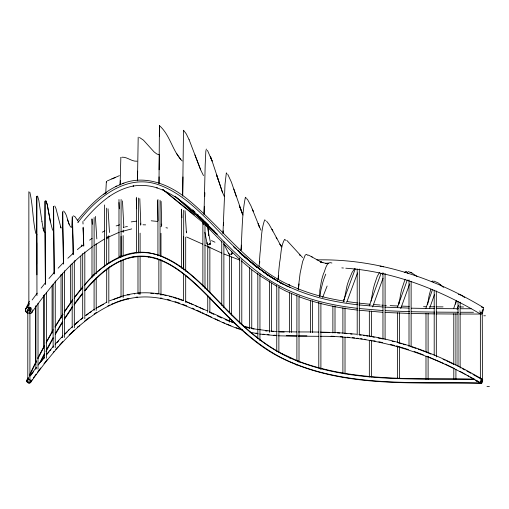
<?xml version="1.0" encoding="UTF-8"?>
<svg xmlns="http://www.w3.org/2000/svg" width="509" height="509" viewBox="0 0 509 509"><rect width="100%" height="100%" fill="white"/><g stroke="black" fill="none" stroke-linecap="round" stroke-linejoin="round"><path stroke-width="0.76" d="M36.642 263.98L36.661 243.48M36.661 263.732L36.718 242.666M36.68 234.172L36.788 196.258L36.96 295.608M44.817 231.78L45.034 201.138L45.377 284.646M159.005 183.539L159.419 125.653C170.184 135.031 172.252 150.836 182.184 160.965M53.33 231.379L53.636 206.304L54.177 274.02M159.018 183.119L159.062 176.858M182.661 196.022L183.488 130.819A56.932 0.541 -90 0 1 183.628 130.737M137.481 180.873L138.194 137.163M159.126 169.79L159.393 154.921L156.708 153.915L154.049 151.86L143.474 140.172L139.479 137.468M62.289 229.527L62.671 211.801A30.635 0.369 -90 0 1 62.817 212.756L63.415 263.013M36.763 235.005L36.788 233.968L36.922 274.854M182.686 195.774L182.973 176.928M137.513 180.409L137.684 171.151M120.105 184.691L120.849 157.625A31.558 0.554 -90 0 1 120.989 157.695M204.007 214.715L205.178 165.069L205.846 151.148L206.368 149.042M71.775 227.205L72.246 216.707A18.101 0.445 -90 0 1 72.424 217.375L72.965 235.756A89.209 2.189 90 0 1 73.111 245.071L73.22 254.71M222.948 233.51L225.01 184.347L226.346 172.85L226.899 173.792M204.084 213.704L204.332 206.266M105.719 193.382L106.362 181.567A18.839 0.573 -90 0 1 106.591 182.095M120.156 185.002L120.34 180.428M204.707 196.671L204.885 192.726M44.989 232.505L45.015 231.983L45.333 272.589A216.688 0.738 90 0 1 45.371 282.972M240.948 250.543C242.239 232.893 241.813 214.893 245.344 197.524L245.707 197.269L246.432 198.987M62.492 230.698L62.671 228.566L63.224 248.176A116.02 1.387 90 0 1 63.345 257.471L63.415 264.139M223.057 233.084L223.177 230.762M53.566 230.94L53.636 230.163L54.081 260.735A164.146 1.069 -90 0 1 54.164 273.352M223.476 225.5L223.655 222.598M241.139 249.925L241.52 245.115M278.054 279.536L278.627 272.493A104.052 16.313 90 0 1 279.695 262.135C281.14 254.621 280.707 246.038 284.639 239.345L285.988 240.42M398.776 304.299L398.98 301.602M298.172 289.15L300.125 273.244L302.613 261.607L305.209 255.079L306.628 254.341L307.945 255.435M481.692 382.03L481.425 382.984C417.106 381.534 349.219 387.756 288.8 361.237L288.336 361.034C256.383 346.775 232.021 320.937 208.245 296.092C193.229 281.095 177.208 265.622 156.753 258.496L157.217 258.655C149.43 256.091 141.095 255.493 133.008 256.784L133.625 256.67C124.756 258.33 116.497 262.262 109.085 267.333L109.575 266.983C100.158 273.613 91.964 281.814 84.596 290.626M344.199 299.935L346.966 285.994A81.936 59.833 -90 0 1 348.748 280.376L352.152 272.277L354.792 268.587M320.027 295.914L320.899 290.022L322.833 282.33A74.123 54.724 90 0 1 324.577 277.138L325.766 274.135M71.992 227.669L72.202 226.639A30.661 0.751 -90 0 1 72.367 227.44L72.889 239.51A74.619 1.832 90 0 1 73.041 245.911L73.194 254.188M278.175 279.695L278.658 275.808M481.19 380.102L481.425 382.984M298.28 289.653L299.133 283.888M427.605 304.751L428.489 298.929A49.017 11.866 -90 0 1 429.348 294.647L430.862 289.137M399.164 303.199L400.488 294.953A63.727 18.871 -90 0 1 401.709 289.341L405.094 279.231M371.036 301.143L373.046 290.098A71.387 28.886 -90 0 1 374.586 284.156L377.214 276.482L379.485 272.474M105.967 193.166L106.101 192.383M456.35 300.469L456.045 301.824A27.181 5.669 -90 0 0 455.606 304.172M453.64 308.594L456.458 300.374M457.063 309.472L458.456 305.4M425.861 308.352L432.535 289.456M429.52 308.556L434.4 294.743M397.37 307.563L407.302 279.975M400.755 308.569L409.611 283.965M369.267 305.833L381.012 273.422M382.418 274.726L382.953 273.257M372.613 306.972L383.022 278.245M343.359 301.233L355.282 268.841M346.674 302.454L357.541 272.939M322.617 297.491L327.128 286.013M26.939 380.306L28.281 377.493M29.624 374.688L36.438 360.741M27.671 379.657L28.339 378.251M29.681 375.438L36.489 361.473M25.666 308.988L29.401 301.245M37.819 357.973L44.468 345.535M37.876 358.705L44.633 345.726M39.155 363.948L44.391 353.672M40.593 361.918L44.512 354.328M46.173 350.287L53.108 337.601M46.344 342.08L53.14 329.73M46.007 351.573L53.127 338.485M55.379 334.349L62.709 322M46.065 343.009L52.777 331.028M55.08 326.492L62.817 314.047M55.118 327.134L63.021 314.269M55.704 332.969L62.664 321.37M64.268 318.857L72.615 306.31M64.541 311.387L72.641 299.75M64.388 319.366L72.685 306.914M30.343 307.932L28.86 310.503L28.86 191.702M64.249 312.386L72.552 300.348M404.731 272.48L405.552 271.494L406.322 271.348L408.084 273.486M30.973 307.519L28.86 310.503L30.763 307.964M74.047 305.012L82.483 293.846M27.098 380.032L28.453 378.142M29.802 376.253L36.203 367.517M27.441 380.159L28.345 378.9M31.055 375.12L33.759 371.335M30.725 381.642L32.073 379.765M33.416 377.882L36.114 374.121M30.616 382.399C43.01 364.832 56.429 347.876 71.807 332.816L71.266 333.319L79.748 325.531L79.2 326.034C92.053 315.046 106.451 305.336 122.745 300.335L122.077 300.514L128.904 298.713L128.255 298.885C169.809 289.118 205.401 318.507 242.876 330.296M28.377 313.582A3.538 3.035 35 0 1 25.959 308.473L29.471 303.631M32.131 299.954L37.221 293.146M31.793 312.475C44.76 294.1 58.802 276.368 75.135 260.85L74.231 261.69L82.229 254.564L92.555 246.636M74.149 304.147L82.515 293.152M431.46 281.572L432.593 280.987L433.617 282.546M74.136 298.191L82.802 287.261M38.06 365.048L44.315 357.229M35.624 368.866L36.553 367.632M37.488 372.264L40.726 367.962M41.114 288.139L45.517 282.622M77.782 222.713C95.991 198.376 126.009 173.308 158.324 184.665C179.085 191.893 195.386 207.551 210.624 222.777C234.267 247.469 258.457 273.174 290.219 287.356L289.761 287.152C311.037 296.982 334.165 302.104 357.363 304.745M41.235 361.479L44.601 357.254M43.997 363.687L47.337 359.488M74.467 297.192L82.738 286.853M84.901 290.83L86.352 289.017L85.945 289.513C95.94 278.219 107.062 267.333 120.938 260.952L120.302 261.219C129.165 257.16 139.065 255.639 148.73 256.956L148.183 256.873C168.88 260.347 185.511 274.815 200.279 288.718C225.322 313.41 248.411 341.189 280.319 357.458L280.777 357.668M77.323 220.518L78.004 219.684C88.865 206.425 101.17 193.605 116.816 186.078M46.268 354.843L53.598 345.923M83.756 220.912C91.359 211.725 99.802 203.148 109.581 196.27L109.085 196.614C116.497 191.543 124.762 187.611 133.632 185.957L133.014 186.065C141.101 184.78 149.436 185.384 157.224 187.948L156.759 187.789C177.215 194.909 193.229 210.389 208.238 225.372C232.015 250.218 256.377 276.056 288.336 290.321L288.794 290.524C310.477 300.539 334.063 305.699 357.706 308.346M48.972 278.518L53.979 272.716M47.006 354.232L48.998 351.878M49.997 350.701L50.995 349.53M53.19 352.4L54.183 351.235M55.666 349.479L58.198 346.616M84.093 285.765C102.182 262.937 133.702 243.436 162.931 257.09C184.85 266.544 201.551 284.327 217.998 301.023C239.033 323.444 261.868 345.255 290.225 358.069L289.761 357.865C347.596 383.417 412.627 378.136 474.293 379.453M55.15 344.218L63.014 335.762M57.097 342.576L58.656 340.865M59.229 345.484L62.83 341.526M58.128 268.198L63.447 262.625M84.717 284.652C100.413 266.271 123.102 248.888 148.806 252.763L158.312 254.971M61.786 337.461L62.855 336.354M103.881 194.311L105.058 193.14M64.637 334.12L68.976 329.781M67.856 258.26L73.302 253.215M64.999 334.133L67.201 331.957M69.211 334.928L74.308 330.01M76.407 322.961L82.992 317.521M68.429 330.284L72.418 326.619M74.104 325.073L76.948 322.458M77.336 249.62L82.732 245.23M74.804 324.78L78.386 321.656M77.285 327.293L78.297 326.396M80.995 319.48L82.057 318.621M84.513 321.16L87.192 319.048M86.377 315.268L88.591 313.639M87.726 318.628L89.374 317.393M85.404 315.548L94.458 309.154M89.578 240.127L92.142 238.346M93.821 245.758L104.345 239.109M89.705 312.831L91.677 311.495M94.114 314.04L96.08 312.704M96.188 312.615L96.735 312.259M98.441 307.137L103.384 304.318M95.762 308.384L106.896 302.123M107.335 180.886L119.437 175.637M102.258 232.187L104.93 230.851M106.33 238.053L119.259 232.25M107.883 305.96L109.836 305.006M482.284 379.708L480.541 382.736L475.68 380.026M122.866 183.514C146.236 174.148 171.558 185.48 189.469 200.794C222.948 228.834 248.685 266.881 289.621 285.161L288.864 284.811C306.526 293.025 325.455 298.299 344.695 301.182M115.759 186.523L123.91 183.075M109.524 300.844L121.632 296.333M113.322 299.629L115.397 298.77M111.14 304.369L113.195 303.51M114.57 302.938L116.631 302.079M115.378 177.501L111.846 178.863M116.128 298.516L121.257 296.766M117.356 301.831L122.453 300.087M116.154 225.92L119.685 224.819M120.627 231.824L131.716 228.904M127.25 294.857C145.886 290.308 165.457 293.693 183.164 300.335M120.964 296.512L127.905 294.686M123.14 299.909L128.65 298.459M125.316 226.906L127.428 226.518M128.249 294.985L129.744 294.717M131.22 221.879L136.495 221.167M134.23 293.916L134.853 293.833M136.088 297.186L137.5 297.027M73.271 215.861L74.887 216.535L78.609 221.93M325.55 263.274L328.381 263.096M137.004 161.2C131.596 161.69 127.377 156.848 122.007 157.192M231.417 253.03L231.493 254.615M482.246 310.503L482.481 381.216L481.813 381.216M473.497 312.278L460.74 312.265M481.425 314.04L459.57 314.028M474.363 379.103C415.382 378.034 354.099 382.304 297.899 360.996L298.344 361.205L282.19 353.736L282.648 353.946C250.969 337.785 228.102 310.153 203.218 285.657C190.251 273.314 176.108 261.251 158.98 255.219M476.233 381.222L477.537 381.222M481.425 383.334C414.071 381.839 342.481 388.711 280.319 357.458M459.576 306.952L463.521 306.959M460.753 308.728L471.118 308.747M296.785 331.938L278.709 331.582M298.35 331.944L310.853 331.963M297.224 335.825L286.312 335.717M298.7 335.832L306.921 335.838M296.658 336.182L278.48 335.819M298.223 336.182L318.609 336.315M458.488 308.721L436.245 308.6M458.475 312.259L436.213 312.138M457.998 314.021L436.067 313.907M443.046 306.889L436.124 306.832M429.494 306.768L434.654 306.819M434.673 308.581L411.367 308.187M434.641 312.119L411.272 311.724M434.584 313.888L411.361 313.499M316.929 259.902C375.687 258.597 433.274 277.246 483.213 307.455M423.545 306.673L426.517 306.723M311.642 331.97L318.761 332.078M320.339 332.097L337.378 332.6L356.535 334.216M320.186 336.334C376.813 335.558 432.186 353.971 480.337 383.042M321.656 332.428L329.775 332.625M145.619 224.863L143.016 224.781M409.134 308.13L384.817 307.124M409.783 311.686L385.402 310.694M325.766 263.554L327.198 263.592M401.747 306.138L409.281 306.373M409.847 313.461L385.122 312.456M279.517 331.963L284.207 332.116M331.047 336.207L334.076 336.334M397.873 305.985L390.142 305.635M325.995 263.573L327.51 263.63M384.759 305.355L386.299 305.432M270.985 331.104L277.163 331.486M271.768 331.505L273.314 331.601M273.791 335.176L276.909 335.367M276.921 335.724L259.768 334.063M337.391 332.956L339.745 333.115M344.459 333.44L346.814 333.605M340.241 336.691L342.582 336.856M383.252 307.029L358.832 304.923M383.035 310.56L359.189 308.524M370.298 304.293L358.979 303.122M373.345 304.516L380.191 305.018M381.718 305.133L383.239 305.241M382.8 312.303L358.972 310.236M150.747 293.241L153.572 293.451M341.825 267.887L343.41 268.014M345.789 268.211C393.419 271.482 438.847 289.424 479.631 313.55M350.548 333.974L352.043 334.127M347.221 337.193L349.435 337.416M352.393 337.709L354.614 337.931M151.224 220.791L157.682 221.447M270.215 331.028L255.626 329.138L243.69 326.161M265.596 330.914L267.142 331.066M262.924 334.197L264.476 334.356M267.575 334.668L269.127 334.827M357.471 302.963L346.947 301.525M357.439 310.07C337.467 307.869 317.635 303.727 298.796 296.645M155.748 293.699L157.962 293.979M358.839 334.528C402.842 339.796 444.561 357.019 482.507 379.396M359.583 334.986L361.116 335.196M363.413 335.507L364.947 335.711M356.847 338.186L358.361 338.39M360.633 338.695L362.154 338.899M364.425 339.21L365.939 339.414M325.595 263.261L320.765 262.11L322.922 262.701L320.136 261.607L322.286 262.638L308.448 255.041M255.925 333.115L257.478 333.35M258.209 333.821L250.072 332.218M380.624 266.194L383.652 266.818M458.386 294.304L461.536 295.328L464.622 297.466M366.48 335.921L368.039 336.188M369.604 336.462L371.163 336.729M372.722 337.003L374.287 337.27M370.558 340.216L372.104 340.483M373.644 340.75L375.184 341.017M160.24 294.355L163.325 294.915M160.475 297.988L161.977 298.255M378.092 337.989L381.75 338.771M378.849 341.768L382.463 342.538M433.872 281.057L438.383 283.029L443.492 287.381M247.838 327.758L249.391 328.108M252.483 328.795L254.029 329.138M164.7 295.226L166.068 295.538M165.991 227.695L167.55 228.051M408.078 271.551L411.819 272.939L416.947 276.355M392.019 341.17L394.227 341.73M390.428 344.415L394.78 345.522M169.529 296.391L171.641 296.97M167.41 299.464L170.146 300.208M397.898 342.697L401.537 343.772M403.001 344.199L405.183 344.847M396.231 345.891L405.59 348.652M244.288 326.708L247.132 327.548M240.121 329.113L242.284 329.756M173.047 297.351L176.61 298.465M174.962 301.633L179.817 303.249M410.979 346.699L416.025 348.385M406.309 348.862L408.447 349.581M414.148 351.49L416.286 352.203M207.061 243.868L209.301 244.625M63.612 210.968C67.843 215.078 67.22 222.859 70.764 227.097M178.042 298.91L183.055 300.66M239.847 260.118L224.017 254.023M232.263 322.235L235.133 323.285M236.004 327.675L238.918 328.738M418.175 349.136L427.388 352.584M416.986 352.463L423.291 354.824M185.301 301.156L207.271 310.834M185.906 301.761L188.044 302.581M182.585 304.242L186.727 305.833M231.105 253.304L232.276 253.768M188.75 302.874L192.962 304.637M186.625 236.984L202.697 244.155M232.689 322.394L209.314 311.807M225.093 319.55L229.839 321.561M222.719 322.35L224.768 323.215M226.81 324.08L230.908 325.817M380.064 266.156L380.477 266.334M297.371 296.034L285.905 291.097L278.957 287.458M428.813 353.195L430.951 354.118M443.059 359.322L445.197 360.238M426.803 356.179L443.714 363.451M221.956 253.132L204.752 245.134M410.152 272.22L411.819 272.939M195.723 305.858L197.791 306.774M192.179 308.13L194.209 309.027M199.14 307.398L201.838 308.645M217.388 316.019L221.606 317.966M196.894 310.236L200.883 312.074M214.976 318.774L219.201 320.727M296.263 364.832L296.709 365.036M211.521 240.598L214.976 242.22M202.512 308.957L203.829 309.58M202.188 312.698L204.147 313.62M209.403 243.467L210.586 244.034M209.848 312.443L213.939 314.397M205.451 314.244L211.559 317.158M446.622 360.849L453.748 364.285M445.127 364.056L454.308 368.478M462.121 368.51L464.889 369.935M459.805 371.296L463.241 373.059M276.877 286.37L259.584 275.484M279.867 282.438L283.379 284.283M284.786 285.021L288.298 286.866M312.24 257.013L311.54 256.612M466.899 371.061L470.927 373.313M472.937 374.439L482.322 379.695M464.622 373.835L466.002 374.611M467.389 375.381L468.77 376.157M470.151 376.934L474.299 379.256M268.847 275.891L283.258 284.296M331.919 263.013C326.441 260.5 325.315 270.629 323.463 273.791A69.039 50.97 90 0 0 321.523 280.529L319.805 290.315L319.595 296.709M263.872 272.283L277.774 281.235M279.759 282.514L281.083 283.36M266.213 274.281L267.511 275.153M252.941 264.228L274.154 279.231M258.337 274.567L251.471 269.516L241.546 261.066M244.282 257.013L268.51 275.687M286.949 240.515L302.62 257.618M254.144 265.189L257.236 267.664M162.791 189.456L194.343 214.798M440.565 284.696L440.209 284.397L440.743 284.843M162.765 189.501L216.789 233.981M239.771 252.617L259.285 268.86M241.8 254.761L242.99 255.779M234.159 247.298L236.526 249.404M237.716 250.46L253.717 264.674M176.248 197.206L214.811 231.468M175.013 196.162L217.311 234.204M239.758 252.865L242.093 255.003M233.625 246.763L235.355 248.379M238.244 251.077L245.173 257.554M192.669 209.81L194.953 211.986M197.365 214.276L198.516 215.371M199.522 216.331L204.096 220.683M204.847 221.402L207.15 223.597M207.519 223.947L208.665 225.035M239.828 259.545L223.865 243.906M300.215 255.397L299.279 254.475L299.737 254.933M202.429 222.089L203.524 223.177M205.159 224.813L222.217 242.227M183.558 130.272L186.281 133.905L189.138 139.784M266.576 221.148L269.14 224.494L272.811 230.984L271.921 229.273M180.835 159.61L176.706 153.686M265.545 220.48L264.705 219.843C260.799 230.431 261.422 242.335 260.004 253.476A155.156 15.486 90 0 0 259.132 266.474M280.809 245.554L281.375 246.451L279.893 244.123L281.795 246.999M247.329 199.051L251.001 205.935L259.539 227.167L258.101 223.712L258.629 224.978M54.775 205.98L55.914 208.372L61.029 228.051L60.463 226.6M280.395 244.912L272.34 230.081M37.545 196.054L38.83 200.361L41.954 221.619M227.758 174.307L231.43 182.197L236.322 196.608M207.462 150.327L212.202 161.321L222.516 192.466L216.579 174.88L217.96 179.244M276.113 237.328L276.928 238.823M223.941 243.996L228.789 253.686M203.479 175.624L200.667 169.853L194.941 154.901M200.667 169.853L189.093 139.676M260.952 230.227L259.017 225.888M52.573 230.189L50.429 221.918L47.165 204.224L45.823 200.775L47.165 204.224L50.429 221.918M222.395 192.141L224.297 196.493M252.916 210.548L252.324 209.154L253.285 211.464M242.92 215.052L239.268 205.541L242.577 214.232L233.86 189.062M69.307 224.628L67.519 219.404M210.51 156.734L212.107 161.086L210.599 156.976M42.979 227.847L44.009 231.69M29.834 192.198C33.002 205.751 32.64 219.92 35.808 233.478M207.22 226.282L210.446 242.532M202.9 222.331L203.384 224.755M204.879 232.314L207.157 243.83M43.494 230.144L41.942 221.593M82.878 221.517L83.05 224.043M81.72 244.937L81.828 246.515M82.942 227.809L83.177 231.538A54.285 4.937 -90 0 1 83.393 235.922L83.711 245.593M95.368 216.433L96.812 238.899M91.983 218.895L92.333 224.323M185.066 210.764L186.396 232.409M181.433 209.218L181.955 217.725M108.054 208.824L109.48 232.492M122.465 200.915L123.865 227.631M119.011 202.506L119.341 208.792M159.419 125.653L159.572 136.393M83.222 227.173L83.756 246.222M343.6 299.833L343.677 301.703M139.803 198.605L140.808 224.405M136.266 198.612L136.667 208.779M161.111 201.399L161.684 225.347M157.555 200.629L158.038 220.715M208.639 235.26L208.563 231.703A207.647 4.975 90 0 0 208.467 227.708M208.601 228.293L208.703 235.393M480.362 312.889L480.362 378.83M460.13 302.161L460.13 368.109M458.011 301.366L458.011 366.518M455.918 313.659L455.918 365.303M455.918 369.273L455.918 379.606M453.799 313.659L453.799 364.508M453.799 368.478L453.799 379.606M436.321 290.983L436.321 356.93M434.202 290.187L434.202 355.339M428.107 313.449L428.107 353.176M428.107 356.351L428.107 379.396M425.988 313.449L425.988 351.585M425.988 356.351L425.988 379.396M411.126 281.471L411.126 346.623M409.007 279.88L409.007 346.623M399.584 312.736L399.584 342.926M399.584 346.903L399.584 378.683M397.465 312.736L397.465 342.137M397.465 346.107L397.465 378.683M385.084 273.486L385.084 339.433M382.959 272.69L382.959 339.433M371.468 311.056L371.468 336.481M371.468 340.451L371.468 376.997M369.343 311.056L369.343 336.481M369.343 340.451L369.343 376.997M359.322 269.026L359.322 334.973M357.203 269.026L357.203 334.973M345.019 307.9L345.019 333.325M345.019 337.302L345.019 373.848M342.894 307.9L342.894 333.325M342.894 337.302L342.894 373.052M335.005 305.947L335.005 332.962M332.88 305.947L332.88 332.962M320.899 302.893L320.899 369.636M318.78 302.104L318.78 368.045M312.532 300.711L312.532 332.492M310.407 300.711L310.407 332.492M299.012 295.742L299.012 362.484M296.893 294.946L296.893 360.894M291.606 293.502L291.606 332.434M289.481 292.707L289.481 332.434M278.875 286.173L278.875 352.12M276.756 285.377L276.756 351.325M271.583 283.138L271.583 331.607M269.465 281.553L269.465 332.402M259.946 273.925L259.946 340.661M257.821 273.129L257.821 338.281M251.751 269.885L251.751 328.68M249.633 267.499L249.633 328.68M241.788 259.565L241.788 324.717M239.663 257.974L239.663 323.126M231.493 257L231.493 315.001M231.493 319.767L231.493 322.152M229.374 253.826L229.374 312.621M229.374 318.182L229.374 322.152M223.877 241.781L223.877 307.729M221.752 240.986L221.752 305.343M209.861 243.181L209.861 244.772M209.861 247.151L209.861 292.44M209.861 297.205L209.861 312.303M208.798 246.356L208.798 247.947M207.742 243.976L207.742 290.06M207.742 295.621L207.742 312.303M204.993 224.17L204.993 288.527M202.875 222.579L202.875 286.141M185.69 237.181L185.69 271.342M185.69 275.318L185.69 302.333M183.692 210.268L183.692 269.859M183.571 236.386L183.571 269.757M183.571 273.727L183.571 300.743M181.573 209.473L181.573 268.268M160.978 233.294L160.978 256.339M160.978 259.514L160.978 295.271M160.055 200.228L160.055 255.842M158.853 259.514L158.853 293.68M157.93 199.433L157.93 255.842M140.102 233.147L140.102 253.011M140.102 256.192L140.102 294.329M139.04 292.739L139.04 294.329M138.518 198.052L138.518 252.878M137.984 256.192L137.984 293.534M136.393 197.263L136.393 252.878M123.159 230.023L123.159 232.409M123.159 235.584L123.159 255.448M123.159 260.214L123.159 297.555M121.097 199.477L121.097 256.689M121.034 236.38L121.034 257.039M121.034 260.214L121.034 296.766M120.035 255.893L120.035 257.478M118.979 199.477L118.979 257.478M108.818 235.686L108.818 263.497M108.818 267.473L108.818 303.224M107.755 236.481L107.755 238.867M106.642 208.13L106.642 264.54M106.699 269.057L106.699 302.429M104.517 204.949L104.517 266.926M96.207 243.696L96.207 273.887M96.207 277.857L96.207 310.433M94.114 217.515L94.114 275.515M94.089 280.243L94.089 310.433M93.052 274.72L93.052 276.311M91.989 219.105L91.989 277.901M84.812 251.974L84.812 318.717M82.687 253.565L82.687 318.717M80.785 256.205L80.785 289.576M74.314 261.047L74.314 327.79M72.189 263.433L72.189 327.79M70.541 264.96L70.541 303.892M64.503 270.737L64.503 337.473M62.384 273.117L62.384 337.473M61.029 274.491L61.029 318.189M55.252 280.917L55.252 347.66M53.127 284.092L53.127 347.66M52.09 285.422L52.09 333.096M46.446 292.3L46.446 358.247M44.328 294.686L44.328 358.247M43.628 295.252L43.628 347.692M38.022 303.237L38.022 369.184M35.904 305.623L35.904 369.184M35.547 306.284L35.547 363.49M231.544 251.656A1.769 1.762 -26.6 0 1 232.072 253.673M231.805 254.131A1.769 1.762 -26.6 0 1 230.755 254.761M230.113 254.761A1.769 1.762 -26.6 0 1 228.668 253.037M210.446 243.824A1.769 1.756 -11.2 0 1 210.281 244.135M207.685 244.543A1.769 1.756 -11.2 0 1 207.157 242.538M186.275 231.767A1.769 1.75 -3.5 0 1 186.326 232.893M161.614 225.824A1.769 1.737 -1.4 0 1 160.882 226.804M161.162 224.125A1.769 1.737 -1.4 0 1 161.677 225.194M140.745 224.876A1.769 1.712 -2.2 0 1 140.611 225.194M140.293 223.197A1.769 1.712 -2.2 0 1 140.802 224.253M123.738 227.014A1.769 1.673 -3 0 1 123.859 227.778M28.37 312.202A1.769 1.769 0 0 1 27.416 309.478A1.769 1.769 0 0 1 30.298 309.478A1.769 1.769 0 0 1 29.344 312.202M25.959 308.473A3.538 3.035 35 0 1 31.583 308.995A3.538 3.035 35 0 1 29.643 313.697M482.297 307.582A3.538 1.33 -59.5 0 1 482.825 310.713A3.538 1.33 -59.5 0 1 479.383 313.245M32.258 311.279A3.538 2.749 25 0 1 29.611 313.41M27.664 312.984A3.538 2.749 25 0 1 25.482 310.35A3.538 2.749 25 0 1 26.837 307.875M481.285 306.984A3.538 1.508 -90 0 1 482.373 307.76M482.825 309.198A3.538 1.508 -90 0 1 482.246 313.461M481.285 314.021A3.538 1.508 -90 0 1 479.923 310.821M259.628 263.032A121.117 12.089 90 0 1 259.787 261.543M30.794 380.986A2.119 1.648 24.9 0 1 29.306 382.959M28.701 382.895A2.119 1.648 24.9 0 1 26.862 381.279A2.119 1.648 24.9 0 1 27.823 379.574M482.284 380.433A2.119 0.923 89.8 0 1 481.476 383.334A2.119 0.923 89.8 0 1 480.534 380.63M480.91 379.44A2.119 0.923 89.8 0 1 481.419 379.097M482.176 379.37A2.119 0.814 -59.2 0 1 482.176 381.54A2.119 0.814 -59.2 0 1 480.184 382.851M485.408 315.777A332.11 29.707 0.8 0 1 483.817 315.784M489.378 386.471A332.116 29.707 0.8 0 1 486.998 386.484M29.776 382.514A1.769 1.005 34.9 0 1 29.497 382.52M30.4 382.011A1.769 1.005 34.9 0 1 30.273 382.272M30.425 382.017A1.769 0.763 24.9 0 1 30.324 382.113M27.231 380.713A1.769 0.763 24.9 0 1 27.231 380.547M29.916 310.503L27.804 310.503L27.798 381.216L29.916 381.216L29.916 310.503M27.009 381.756A2.119 1.82 34.9 0 0 30.508 382.545A2.119 1.82 34.9 0 0 29.058 379.345A2.119 1.82 34.9 0 0 27.009 381.756"/></g></svg>
